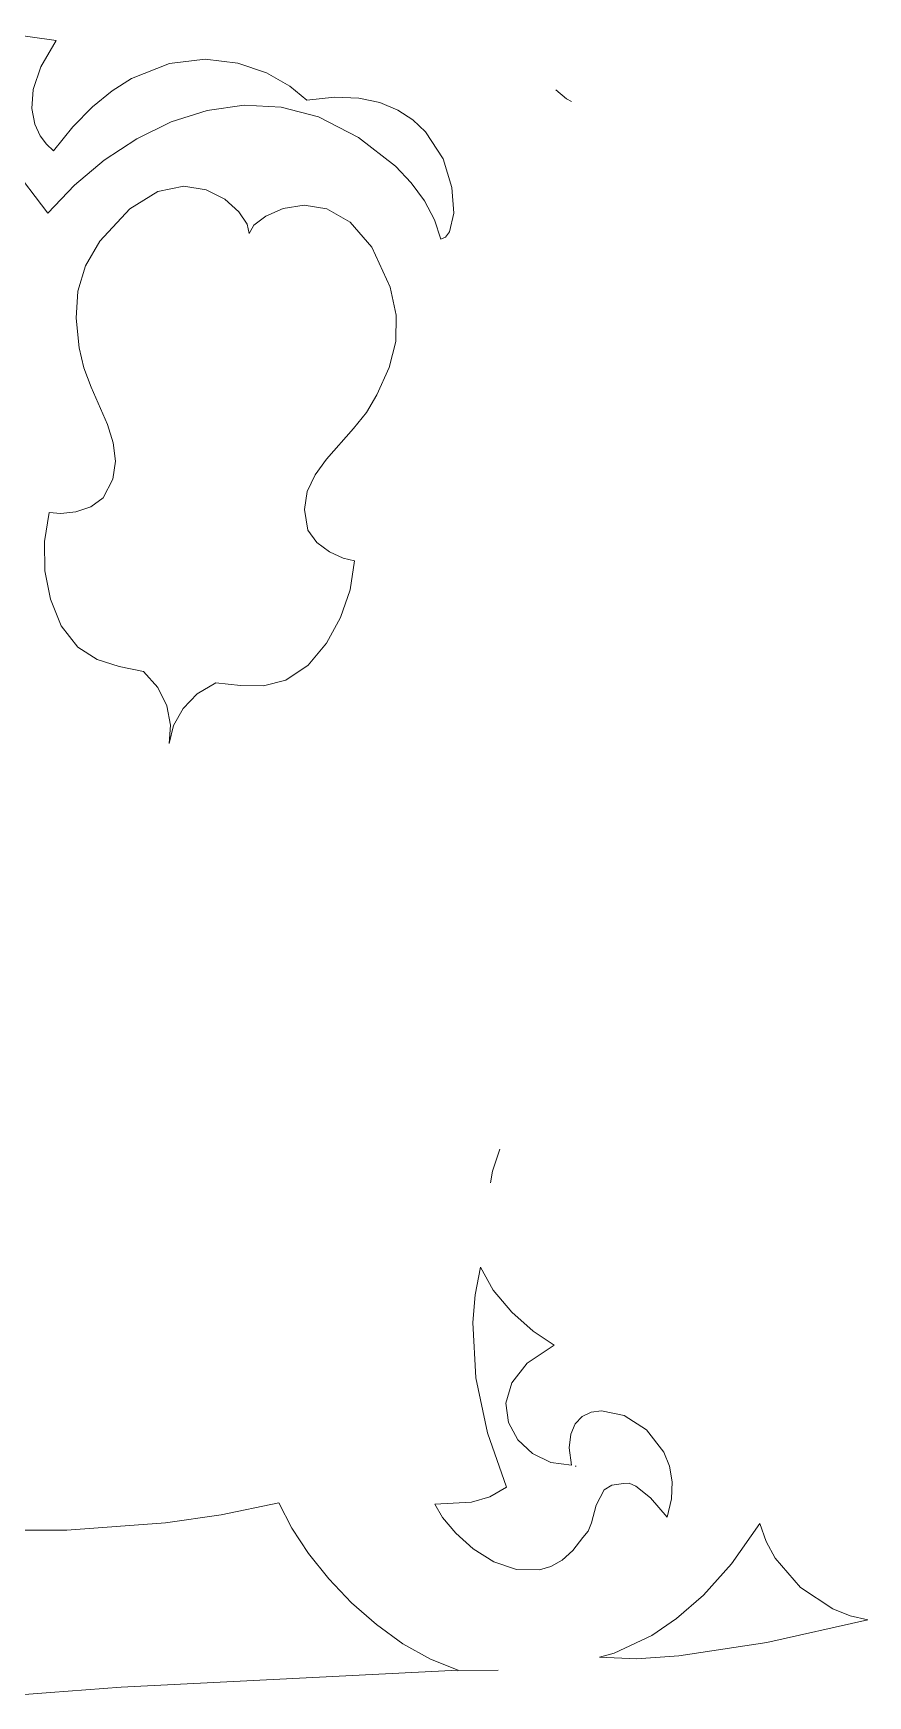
# Model space of a CAD drawing. Header units: millimetres. Extents: x -177 to 176, y -151 to 151.
# Drawn here: x -5.9 to 36.4, y 54.2 to 138.5 of the extents above; entities that cross this region are included whole.
import ezdxf

# ---------------------------------------------------------------- set-up
doc = ezdxf.new("R2010")
doc.units = ezdxf.units.MM
doc.header["$MEASUREMENT"] = 0
doc.layers.add('layer 1', color=7, linetype='Continuous')

msp = doc.modelspace()

# ---------------------------------------------------------------- linework, layer by layer
at = {"layer": 'layer 1', "color": 1, "lineweight": 9}
for points, knots in [([(-14.8802, 136.3875), (-14.8802, 136.3875), (-13.402, 136.2377), (-13.402, 136.2377), (-13.402, 136.2377), (-13.402, 136.2377), (-11.9818, 135.7801), (-11.9818, 135.7801), (-11.9818, 135.7801), (-11.9818, 135.7801), (-10.6283, 135.0658), (-10.6283, 135.0658), (-10.6283, 135.0658), (-10.6283, 135.0658), (-9.3511, 134.145), (-9.3511, 134.145), (-9.3511, 134.145), (-9.3511, 134.145), (-8.1587, 133.0684), (-8.1587, 133.0684), (-8.1587, 133.0684), (-8.1587, 133.0684), (-7.0605, 131.8865), (-7.0605, 131.8865), (-7.0605, 131.8865), (-7.0605, 131.8865), (-5.182, 129.4091), (-5.182, 129.4091), (-5.182, 129.4091), (-5.182, 129.4091), (-3.8346, 130.825), (-3.8346, 130.825), (-3.8346, 130.825), (-3.8346, 130.825), (-2.3251, 132.0972), (-2.3251, 132.0972), (-2.3251, 132.0972), (-2.3251, 132.0972), (-0.6824, 133.1828), (-0.6824, 133.1828), (-0.6824, 133.1828), (-0.6824, 133.1828), (1.0651, 134.0386), (1.0651, 134.0386), (1.0651, 134.0386), (1.0651, 134.0386), (2.8884, 134.6212), (2.8884, 134.6212), (2.8884, 134.6212), (2.8884, 134.6212), (4.7592, 134.8876), (4.7592, 134.8876), (4.7592, 134.8876), (4.7592, 134.8876), (6.6484, 134.7949), (6.6484, 134.7949), (6.6484, 134.7949), (6.6484, 134.7949), (8.5277, 134.2995), (8.5277, 134.2995), (8.5277, 134.2995), (8.5277, 134.2995), (10.5565, 133.252), (10.5565, 133.252), (10.5565, 133.252), (10.5565, 133.252), (12.4359, 131.7924), (12.4359, 131.7924), (12.4359, 131.7924), (12.4359, 131.7924), (13.2407, 130.9436), (13.2407, 130.9436), (13.2407, 130.9436), (13.2407, 130.9436), (13.9135, 130.0342), (13.9135, 130.0342), (13.9135, 130.0342), (13.9135, 130.0342), (14.4227, 129.0784), (14.4227, 129.0784), (14.4227, 129.0784), (14.4227, 129.0784), (14.7368, 128.0905), (14.7368, 128.0905), (14.7368, 128.0905), (14.7368, 128.0905), (14.9815, 128.1961), (14.9815, 128.1961), (14.9815, 128.1961), (14.9815, 128.1961), (15.1779, 128.4701), (15.1779, 128.4701), (15.1779, 128.4701), (15.1779, 128.4701), (15.3901, 129.4172), (15.3901, 129.4172), (15.3901, 129.4172), (15.3901, 129.4172), (15.3041, 130.7198), (15.3041, 130.7198), (15.3041, 130.7198), (15.3041, 130.7198), (14.8495, 132.1662), (14.8495, 132.1662), (14.8495, 132.1662), (14.8495, 132.1662), (13.957, 133.5442), (13.957, 133.5442), (13.957, 133.5442), (13.957, 133.5442), (13.3244, 134.1416), (13.3244, 134.1416), (13.3244, 134.1416), (13.3244, 134.1416), (12.556, 134.6425), (12.556, 134.6425), (12.556, 134.6425), (12.556, 134.6425), (11.6433, 135.0203), (11.6433, 135.0203), (11.6433, 135.0203), (11.6433, 135.0203), (10.5772, 135.2487), (10.5772, 135.2487), (10.5772, 135.2487), (10.5772, 135.2487), (9.3493, 135.3011), (9.3493, 135.3011), (9.3493, 135.3011), (9.3493, 135.3011), (7.9507, 135.1513), (7.9507, 135.1513), (7.9507, 135.1513), (7.9507, 135.1513), (7.0778, 135.8612), (7.0778, 135.8612), (7.0778, 135.8612), (7.0778, 135.8612), (5.8939, 136.5267), (5.8939, 136.5267), (5.8939, 136.5267), (5.8939, 136.5267), (4.4497, 137.0228), (4.4497, 137.0228), (4.4497, 137.0228), (4.4497, 137.0228), (2.7957, 137.2235), (2.7957, 137.2235), (2.7957, 137.2235), (2.7957, 137.2235), (0.9825, 137.0039), (0.9825, 137.0039), (0.9825, 137.0039), (0.9825, 137.0039), (-0.9396, 136.2384), (-0.9396, 136.2384), (-0.9396, 136.2384), (-0.9396, 136.2384), (-1.9255, 135.612), (-1.9255, 135.612), (-1.9255, 135.612), (-1.9255, 135.612), (-2.9195, 134.8019), (-2.9195, 134.8019), (-2.9195, 134.8019), (-2.9195, 134.8019), (-3.9156, 133.7927), (-3.9156, 133.7927), (-3.9156, 133.7927), (-3.9156, 133.7927), (-4.9069, 132.5689), (-4.9069, 132.5689), (-4.9069, 132.5689), (-4.9069, 132.5689), (-5.2656, 132.9053), (-5.2656, 132.9053), (-5.2656, 132.9053), (-5.2656, 132.9053), (-5.5761, 133.3312), (-5.5761, 133.3312), (-5.5761, 133.3312), (-5.5761, 133.3312), (-5.8518, 133.9334), (-5.8518, 133.9334), (-5.8518, 133.9334), (-5.8518, 133.9334), (-6.0008, 134.7154), (-6.0008, 134.7154), (-6.0008, 134.7154), (-6.0008, 134.7154), (-5.9314, 135.6804), (-5.9314, 135.6804), (-5.9314, 135.6804), (-5.9314, 135.6804), (-5.5515, 136.8319), (-5.5515, 136.8319), (-5.5515, 136.8319), (-5.5515, 136.8319), (-4.7698, 138.1734), (-4.7698, 138.1734), (-4.7698, 138.1734), (-4.7698, 138.1734), (-7.4, 138.5342), (-7.4, 138.5342), (-7.4, 138.5342), (-7.4, 138.5342), (-9.5759, 138.5372), (-9.5759, 138.5372), (-9.5759, 138.5372), (-9.5759, 138.5372), (-11.3296, 138.2781), (-11.3296, 138.2781), (-11.3296, 138.2781), (-11.3296, 138.2781), (-12.6928, 137.8519), (-12.6928, 137.8519), (-12.6928, 137.8519), (-12.6928, 137.8519), (-13.6979, 137.3545), (-13.6979, 137.3545), (-13.6979, 137.3545), (-13.6979, 137.3545), (-14.3759, 136.8811), (-14.3759, 136.8811), (-14.3759, 136.8811), (-14.3759, 136.8811), (-14.8802, 136.3875), (-14.8802, 136.3875), (-14.8802, 136.3875), (-14.8802, 136.3875), (-14.8802, 136.3875), (-14.8802, 136.3875)], [0, 0, 0, 0, 0.0169492, 0.0169492, 0.0169492, 0.0169492, 0.0338983, 0.0338983, 0.0338983, 0.0338983, 0.0508475, 0.0508475, 0.0508475, 0.0508475, 0.0677966, 0.0677966, 0.0677966, 0.0677966, 0.0847458, 0.0847458, 0.0847458, 0.0847458, 0.1016949, 0.1016949, 0.1016949, 0.1016949, 0.1186441, 0.1186441, 0.1186441, 0.1186441, 0.1355932, 0.1355932, 0.1355932, 0.1355932, 0.1525424, 0.1525424, 0.1525424, 0.1525424, 0.1694915, 0.1694915, 0.1694915, 0.1694915, 0.1864407, 0.1864407, 0.1864407, 0.1864407, 0.2033898, 0.2033898, 0.2033898, 0.2033898, 0.220339, 0.220339, 0.220339, 0.220339, 0.2372881, 0.2372881, 0.2372881, 0.2372881, 0.2542373, 0.2542373, 0.2542373, 0.2542373, 0.2711864, 0.2711864, 0.2711864, 0.2711864, 0.2881356, 0.2881356, 0.2881356, 0.2881356, 0.3050847, 0.3050847, 0.3050847, 0.3050847, 0.3220339, 0.3220339, 0.3220339, 0.3220339, 0.3389831, 0.3389831, 0.3389831, 0.3389831, 0.3559322, 0.3559322, 0.3559322, 0.3559322, 0.3728814, 0.3728814, 0.3728814, 0.3728814, 0.3898305, 0.3898305, 0.3898305, 0.3898305, 0.4067797, 0.4067797, 0.4067797, 0.4067797, 0.4237288, 0.4237288, 0.4237288, 0.4237288, 0.440678, 0.440678, 0.440678, 0.440678, 0.4576271, 0.4576271, 0.4576271, 0.4576271, 0.4745763, 0.4745763, 0.4745763, 0.4745763, 0.4915254, 0.4915254, 0.4915254, 0.4915254, 0.5084746, 0.5084746, 0.5084746, 0.5084746, 0.5254237, 0.5254237, 0.5254237, 0.5254237, 0.5423729, 0.5423729, 0.5423729, 0.5423729, 0.559322, 0.559322, 0.559322, 0.559322, 0.5762712, 0.5762712, 0.5762712, 0.5762712, 0.5932203, 0.5932203, 0.5932203, 0.5932203, 0.6101695, 0.6101695, 0.6101695, 0.6101695, 0.6271186, 0.6271186, 0.6271186, 0.6271186, 0.6440678, 0.6440678, 0.6440678, 0.6440678, 0.6610169, 0.6610169, 0.6610169, 0.6610169, 0.6779661, 0.6779661, 0.6779661, 0.6779661, 0.6949153, 0.6949153, 0.6949153, 0.6949153, 0.7118644, 0.7118644, 0.7118644, 0.7118644, 0.7288136, 0.7288136, 0.7288136, 0.7288136, 0.7457627, 0.7457627, 0.7457627, 0.7457627, 0.7627119, 0.7627119, 0.7627119, 0.7627119, 0.779661, 0.779661, 0.779661, 0.779661, 0.7966102, 0.7966102, 0.7966102, 0.7966102, 0.8135593, 0.8135593, 0.8135593, 0.8135593, 0.8305085, 0.8305085, 0.8305085, 0.8305085, 0.8474576, 0.8474576, 0.8474576, 0.8474576, 0.8644068, 0.8644068, 0.8644068, 0.8644068, 0.8813559, 0.8813559, 0.8813559, 0.8813559, 0.8983051, 0.8983051, 0.8983051, 0.8983051, 0.9152542, 0.9152542, 0.9152542, 0.9152542, 0.9322034, 0.9322034, 0.9322034, 0.9322034, 0.9491525, 0.9491525, 0.9491525, 0.9491525, 0.9661017, 0.9661017, 0.9661017, 0.9661017, 1, 1, 1, 1]), ([(21.358, 135.0689), (21.358, 135.0689), (21.1039, 135.2165), (21.1039, 135.2165), (21.1039, 135.2165), (21.1039, 135.2165), (20.5615, 135.6734), (20.5615, 135.6734)], [0, 0, 0, 0, 0.3333333, 0.3333333, 0.3333333, 0.3333333, 1, 1, 1, 1]), ([(5.0117, 128.374), (5.0117, 128.374), (4.9103, 128.8524), (4.9103, 128.8524), (4.9103, 128.8524), (4.9103, 128.8524), (4.4886, 129.4838), (4.4886, 129.4838), (4.4886, 129.4838), (4.4886, 129.4838), (3.7863, 130.117), (3.7863, 130.117), (3.7863, 130.117), (3.7863, 130.117), (2.8429, 130.5996), (2.8429, 130.5996), (2.8429, 130.5996), (2.8429, 130.5996), (1.6981, 130.7796), (1.6981, 130.7796), (1.6981, 130.7796), (1.6981, 130.7796), (0.3916, 130.5051), (0.3916, 130.5051), (0.3916, 130.5051), (0.3916, 130.5051), (-1.0373, 129.6243), (-1.0373, 129.6243), (-1.0373, 129.6243), (-1.0373, 129.6243), (-2.5484, 127.9847), (-2.5484, 127.9847), (-2.5484, 127.9847), (-2.5484, 127.9847), (-3.2808, 126.7425), (-3.2808, 126.7425), (-3.2808, 126.7425), (-3.2808, 126.7425), (-3.6667, 125.4616), (-3.6667, 125.4616), (-3.6667, 125.4616), (-3.6667, 125.4616), (-3.7552, 124.0932), (-3.7552, 124.0932), (-3.7552, 124.0932), (-3.7552, 124.0932), (-3.5951, 122.5879), (-3.5951, 122.5879), (-3.5951, 122.5879), (-3.5951, 122.5879), (-3.3635, 121.5731), (-3.3635, 121.5731), (-3.3635, 121.5731), (-3.3635, 121.5731), (-2.9952, 120.5904), (-2.9952, 120.5904), (-2.9952, 120.5904), (-2.9952, 120.5904), (-2.1681, 118.6932), (-2.1681, 118.6932), (-2.1681, 118.6932), (-2.1681, 118.6932), (-1.8687, 117.7648), (-1.8687, 117.7648), (-1.8687, 117.7648), (-1.8687, 117.7648), (-1.7526, 116.8411), (-1.7526, 116.8411), (-1.7526, 116.8411), (-1.7526, 116.8411), (-1.8989, 115.9147), (-1.8989, 115.9147), (-1.8989, 115.9147), (-1.8989, 115.9147), (-2.3878, 114.9788), (-2.3878, 114.9788), (-2.3878, 114.9788), (-2.3878, 114.9788), (-3.0059, 114.525), (-3.0059, 114.525), (-3.0059, 114.525), (-3.0059, 114.525), (-3.7691, 114.2663), (-3.7691, 114.2663), (-3.7691, 114.2663), (-3.7691, 114.2663), (-4.5236, 114.1774), (-4.5236, 114.1774), (-4.5236, 114.1774), (-4.5236, 114.1774), (-5.1155, 114.2327), (-5.1155, 114.2327), (-5.1155, 114.2327), (-5.1155, 114.2327), (-5.3576, 112.7651), (-5.3576, 112.7651), (-5.3576, 112.7651), (-5.3576, 112.7651), (-5.3368, 111.2766), (-5.3368, 111.2766), (-5.3368, 111.2766), (-5.3368, 111.2766), (-5.0564, 109.827), (-5.0564, 109.827), (-5.0564, 109.827), (-5.0564, 109.827), (-4.5193, 108.4768), (-4.5193, 108.4768), (-4.5193, 108.4768), (-4.5193, 108.4768), (-3.6765, 107.403), (-3.6765, 107.403), (-3.6765, 107.403), (-3.6765, 107.403), (-2.6941, 106.7767), (-2.6941, 106.7767), (-2.6941, 106.7767), (-2.6941, 106.7767), (-1.58, 106.4228), (-1.58, 106.4228), (-1.58, 106.4228), (-1.58, 106.4228), (-0.3419, 106.1655), (-0.3419, 106.1655), (-0.3419, 106.1655), (-0.3419, 106.1655), (0.3901, 105.3536), (0.3901, 105.3536), (0.3901, 105.3536), (0.3901, 105.3536), (0.8406, 104.4183), (0.8406, 104.4183), (0.8406, 104.4183), (0.8406, 104.4183), (1.0262, 103.4451), (1.0262, 103.4451), (1.0262, 103.4451), (1.0262, 103.4451), (0.9644, 102.5208), (0.9644, 102.5208), (0.9644, 102.5208), (0.9644, 102.5208), (1.1899, 103.4193), (1.1899, 103.4193), (1.1899, 103.4193), (1.1899, 103.4193), (1.6649, 104.2878), (1.6649, 104.2878), (1.6649, 104.2878), (1.6649, 104.2878), (2.3799, 105.0386), (2.3799, 105.0386), (2.3799, 105.0386), (2.3799, 105.0386), (3.326, 105.5845), (3.326, 105.5845), (3.326, 105.5845), (3.326, 105.5845), (4.5829, 105.4466), (4.5829, 105.4466), (4.5829, 105.4466), (4.5829, 105.4466), (5.7518, 105.4391), (5.7518, 105.4391), (5.7518, 105.4391), (5.7518, 105.4391), (6.8795, 105.7311), (6.8795, 105.7311), (6.8795, 105.7311), (6.8795, 105.7311), (8.0129, 106.492), (8.0129, 106.492), (8.0129, 106.492), (8.0129, 106.492), (8.9412, 107.6102), (8.9412, 107.6102), (8.9412, 107.6102), (8.9412, 107.6102), (9.6558, 108.9021), (9.6558, 108.9021), (9.6558, 108.9021), (9.6558, 108.9021), (10.1355, 110.3113), (10.1355, 110.3113), (10.1355, 110.3113), (10.1355, 110.3113), (10.3587, 111.7818), (10.3587, 111.7818), (10.3587, 111.7818), (10.3587, 111.7818), (9.7789, 111.9122), (9.7789, 111.9122), (9.7789, 111.9122), (9.7789, 111.9122), (9.0886, 112.2299), (9.0886, 112.2299), (9.0886, 112.2299), (9.0886, 112.2299), (8.4428, 112.7118), (8.4428, 112.7118), (8.4428, 112.7118), (8.4428, 112.7118), (7.9953, 113.3344), (7.9953, 113.3344), (7.9953, 113.3344), (7.9953, 113.3344), (7.8192, 114.3755), (7.8192, 114.3755), (7.8192, 114.3755), (7.8192, 114.3755), (7.9664, 115.3015), (7.9664, 115.3015), (7.9664, 115.3015), (7.9664, 115.3015), (8.3626, 116.1443), (8.3626, 116.1443), (8.3626, 116.1443), (8.3626, 116.1443), (8.9339, 116.9348), (8.9339, 116.9348), (8.9339, 116.9348), (8.9339, 116.9348), (10.3069, 118.4836), (10.3069, 118.4836), (10.3069, 118.4836), (10.3069, 118.4836), (10.9609, 119.3044), (10.9609, 119.3044), (10.9609, 119.3044), (10.9609, 119.3044), (11.4948, 120.1978), (11.4948, 120.1978), (11.4948, 120.1978), (11.4948, 120.1978), (12.1121, 121.5802), (12.1121, 121.5802), (12.1121, 121.5802), (12.1121, 121.5802), (12.4508, 122.9089), (12.4508, 122.9089), (12.4508, 122.9089), (12.4508, 122.9089), (12.4796, 124.2462), (12.4796, 124.2462), (12.4796, 124.2462), (12.4796, 124.2462), (12.167, 125.6542), (12.167, 125.6542), (12.167, 125.6542), (12.167, 125.6542), (11.2326, 127.6809), (11.2326, 127.6809), (11.2326, 127.6809), (11.2326, 127.6809), (10.1364, 128.9617), (10.1364, 128.9617), (10.1364, 128.9617), (10.1364, 128.9617), (8.9649, 129.6287), (8.9649, 129.6287), (8.9649, 129.6287), (8.9649, 129.6287), (7.8048, 129.8137), (7.8048, 129.8137), (7.8048, 129.8137), (7.8048, 129.8137), (6.7428, 129.6487), (6.7428, 129.6487), (6.7428, 129.6487), (6.7428, 129.6487), (5.8654, 129.2659), (5.8654, 129.2659), (5.8654, 129.2659), (5.8654, 129.2659), (5.2596, 128.797), (5.2596, 128.797), (5.2596, 128.797), (5.2596, 128.797), (5.0117, 128.374), (5.0117, 128.374), (5.0117, 128.374), (5.0117, 128.374), (5.0117, 128.374), (5.0117, 128.374)], [0, 0, 0, 0, 0.0138889, 0.0138889, 0.0138889, 0.0138889, 0.0277778, 0.0277778, 0.0277778, 0.0277778, 0.0416667, 0.0416667, 0.0416667, 0.0416667, 0.0555556, 0.0555556, 0.0555556, 0.0555556, 0.0694444, 0.0694444, 0.0694444, 0.0694444, 0.0833333, 0.0833333, 0.0833333, 0.0833333, 0.0972222, 0.0972222, 0.0972222, 0.0972222, 0.1111111, 0.1111111, 0.1111111, 0.1111111, 0.125, 0.125, 0.125, 0.125, 0.1388889, 0.1388889, 0.1388889, 0.1388889, 0.1527778, 0.1527778, 0.1527778, 0.1527778, 0.1666667, 0.1666667, 0.1666667, 0.1666667, 0.1805556, 0.1805556, 0.1805556, 0.1805556, 0.1944444, 0.1944444, 0.1944444, 0.1944444, 0.2083333, 0.2083333, 0.2083333, 0.2083333, 0.2222222, 0.2222222, 0.2222222, 0.2222222, 0.2361111, 0.2361111, 0.2361111, 0.2361111, 0.25, 0.25, 0.25, 0.25, 0.2638889, 0.2638889, 0.2638889, 0.2638889, 0.2777778, 0.2777778, 0.2777778, 0.2777778, 0.2916667, 0.2916667, 0.2916667, 0.2916667, 0.3055556, 0.3055556, 0.3055556, 0.3055556, 0.3194444, 0.3194444, 0.3194444, 0.3194444, 0.3333333, 0.3333333, 0.3333333, 0.3333333, 0.3472222, 0.3472222, 0.3472222, 0.3472222, 0.3611111, 0.3611111, 0.3611111, 0.3611111, 0.375, 0.375, 0.375, 0.375, 0.3888889, 0.3888889, 0.3888889, 0.3888889, 0.4027778, 0.4027778, 0.4027778, 0.4027778, 0.4166667, 0.4166667, 0.4166667, 0.4166667, 0.4305556, 0.4305556, 0.4305556, 0.4305556, 0.4444444, 0.4444444, 0.4444444, 0.4444444, 0.4583333, 0.4583333, 0.4583333, 0.4583333, 0.4722222, 0.4722222, 0.4722222, 0.4722222, 0.4861111, 0.4861111, 0.4861111, 0.4861111, 0.5, 0.5, 0.5, 0.5, 0.5138889, 0.5138889, 0.5138889, 0.5138889, 0.5277778, 0.5277778, 0.5277778, 0.5277778, 0.5416667, 0.5416667, 0.5416667, 0.5416667, 0.5555556, 0.5555556, 0.5555556, 0.5555556, 0.5694444, 0.5694444, 0.5694444, 0.5694444, 0.5833333, 0.5833333, 0.5833333, 0.5833333, 0.5972222, 0.5972222, 0.5972222, 0.5972222, 0.6111111, 0.6111111, 0.6111111, 0.6111111, 0.625, 0.625, 0.625, 0.625, 0.6388889, 0.6388889, 0.6388889, 0.6388889, 0.6527778, 0.6527778, 0.6527778, 0.6527778, 0.6666667, 0.6666667, 0.6666667, 0.6666667, 0.6805556, 0.6805556, 0.6805556, 0.6805556, 0.6944444, 0.6944444, 0.6944444, 0.6944444, 0.7083333, 0.7083333, 0.7083333, 0.7083333, 0.7222222, 0.7222222, 0.7222222, 0.7222222, 0.7361111, 0.7361111, 0.7361111, 0.7361111, 0.75, 0.75, 0.75, 0.75, 0.7638889, 0.7638889, 0.7638889, 0.7638889, 0.7777778, 0.7777778, 0.7777778, 0.7777778, 0.7916667, 0.7916667, 0.7916667, 0.7916667, 0.8055556, 0.8055556, 0.8055556, 0.8055556, 0.8194444, 0.8194444, 0.8194444, 0.8194444, 0.8333333, 0.8333333, 0.8333333, 0.8333333, 0.8472222, 0.8472222, 0.8472222, 0.8472222, 0.8611111, 0.8611111, 0.8611111, 0.8611111, 0.875, 0.875, 0.875, 0.875, 0.8888889, 0.8888889, 0.8888889, 0.8888889, 0.9027778, 0.9027778, 0.9027778, 0.9027778, 0.9166667, 0.9166667, 0.9166667, 0.9166667, 0.9305556, 0.9305556, 0.9305556, 0.9305556, 0.9444444, 0.9444444, 0.9444444, 0.9444444, 0.9583333, 0.9583333, 0.9583333, 0.9583333, 0.9722222, 0.9722222, 0.9722222, 0.9722222, 1, 1, 1, 1]), ([(17.2644, 80.2306), (17.2644, 80.2306), (17.3536, 80.8145), (17.3536, 80.8145), (17.3536, 80.8145), (17.3536, 80.8145), (17.7314, 81.9342), (17.7314, 81.9342)], [0, 0, 0, 0, 0.3333333, 0.3333333, 0.3333333, 0.3333333, 1, 1, 1, 1]), ([(20.479, 71.9885), (20.479, 71.9885), (19.4237, 72.7033), (19.4237, 72.7033), (19.4237, 72.7033), (19.4237, 72.7033), (18.3428, 73.6679), (18.3428, 73.6679), (18.3428, 73.6679), (18.3428, 73.6679), (17.3959, 74.7819), (17.3959, 74.7819), (17.3959, 74.7819), (17.3959, 74.7819), (16.7424, 75.9448), (16.7424, 75.9448), (16.7424, 75.9448), (16.7424, 75.9448), (16.4859, 74.5503), (16.4859, 74.5503), (16.4859, 74.5503), (16.4859, 74.5503), (16.3691, 73.1511), (16.3691, 73.1511), (16.3691, 73.1511), (16.3691, 73.1511), (16.5159, 70.3469), (16.5159, 70.3469), (16.5159, 70.3469), (16.5159, 70.3469), (17.1058, 67.5531), (17.1058, 67.5531), (17.1058, 67.5531), (17.1058, 67.5531), (18.0612, 64.7904), (18.0612, 64.7904), (18.0612, 64.7904), (18.0612, 64.7904), (17.224, 64.2981), (17.224, 64.2981), (17.224, 64.2981), (17.224, 64.2981), (16.289, 64.0245), (16.289, 64.0245), (16.289, 64.0245), (16.289, 64.0245), (14.4345, 63.9384), (14.4345, 63.9384), (14.4345, 63.9384), (14.4345, 63.9384), (14.8229, 63.2596), (14.8229, 63.2596), (14.8229, 63.2596), (14.8229, 63.2596), (15.4933, 62.4611), (15.4933, 62.4611), (15.4933, 62.4611), (15.4933, 62.4611), (16.3825, 61.6692), (16.3825, 61.6692), (16.3825, 61.6692), (16.3825, 61.6692), (17.4289, 61.0105), (17.4289, 61.0105), (17.4289, 61.0105), (17.4289, 61.0105), (18.57, 60.6115), (18.57, 60.6115), (18.57, 60.6115), (18.57, 60.6115), (19.7428, 60.5981), (19.7428, 60.5981), (19.7428, 60.5981), (19.7428, 60.5981), (20.3218, 60.7758), (20.3218, 60.7758), (20.3218, 60.7758), (20.3218, 60.7758), (20.8853, 61.0975), (20.8853, 61.0975), (20.8853, 61.0975), (20.8853, 61.0975), (21.4258, 61.5788), (21.4258, 61.5788), (21.4258, 61.5788), (21.4258, 61.5788), (21.935, 62.2354), (21.935, 62.2354), (21.935, 62.2354), (21.935, 62.2354), (22.2084, 62.5663), (22.2084, 62.5663), (22.2084, 62.5663), (22.2084, 62.5663), (22.3807, 62.9777), (22.3807, 62.9777), (22.3807, 62.9777), (22.3807, 62.9777), (22.615, 63.8871), (22.615, 63.8871), (22.615, 63.8871), (22.615, 63.8871), (23.0245, 64.6577), (23.0245, 64.6577), (23.0245, 64.6577), (23.0245, 64.6577), (23.4158, 64.895), (23.4158, 64.895), (23.4158, 64.895), (23.4158, 64.895), (23.9955, 64.9826), (23.9955, 64.9826), (23.9955, 64.9826), (23.9955, 64.9826), (24.2884, 64.9963), (24.2884, 64.9963), (24.2884, 64.9963), (24.2884, 64.9963), (24.633, 64.844), (24.633, 64.844), (24.633, 64.844), (24.633, 64.844), (25.3659, 64.2443), (25.3659, 64.2443), (25.3659, 64.2443), (25.3659, 64.2443), (26.221, 63.2793), (26.221, 63.2793), (26.221, 63.2793), (26.221, 63.2793), (26.4424, 64.2091), (26.4424, 64.2091), (26.4424, 64.2091), (26.4424, 64.2091), (26.4696, 65.0725), (26.4696, 65.0725), (26.4696, 65.0725), (26.4696, 65.0725), (26.3287, 65.8618), (26.3287, 65.8618), (26.3287, 65.8618), (26.3287, 65.8618), (26.0466, 66.569), (26.0466, 66.569), (26.0466, 66.569), (26.0466, 66.569), (25.1655, 67.7085), (25.1655, 67.7085), (25.1655, 67.7085), (25.1655, 67.7085), (24.0397, 68.43), (24.0397, 68.43), (24.0397, 68.43), (24.0397, 68.43), (22.8826, 68.6722), (22.8826, 68.6722), (22.8826, 68.6722), (22.8826, 68.6722), (22.3589, 68.5946), (22.3589, 68.5946), (22.3589, 68.5946), (22.3589, 68.5946), (21.9075, 68.3747), (21.9075, 68.3747), (21.9075, 68.3747), (21.9075, 68.3747), (21.5552, 68.0044), (21.5552, 68.0044), (21.5552, 68.0044), (21.5552, 68.0044), (21.3282, 67.4765), (21.3282, 67.4765), (21.3282, 67.4765), (21.3282, 67.4765), (21.2536, 66.7831), (21.2536, 66.7831), (21.2536, 66.7831), (21.2536, 66.7831), (21.358, 65.9167), (21.358, 65.9167), (21.358, 65.9167), (21.358, 65.9167), (20.314, 66.0511), (20.314, 66.0511), (20.314, 66.0511), (20.314, 66.0511), (19.3837, 66.5017), (19.3837, 66.5017), (19.3837, 66.5017), (19.3837, 66.5017), (18.6437, 67.1997), (18.6437, 67.1997), (18.6437, 67.1997), (18.6437, 67.1997), (18.1705, 68.0761), (18.1705, 68.0761), (18.1705, 68.0761), (18.1705, 68.0761), (18.0408, 69.0623), (18.0408, 69.0623), (18.0408, 69.0623), (18.0408, 69.0623), (18.3312, 70.089), (18.3312, 70.089), (18.3312, 70.089), (18.3312, 70.089), (19.1183, 71.0874), (19.1183, 71.0874), (19.1183, 71.0874), (19.1183, 71.0874), (20.479, 71.9885), (20.479, 71.9885), (20.479, 71.9885), (20.479, 71.9885), (20.479, 71.9885), (20.479, 71.9885)], [0, 0, 0, 0, 0.0181818, 0.0181818, 0.0181818, 0.0181818, 0.0363636, 0.0363636, 0.0363636, 0.0363636, 0.0545455, 0.0545455, 0.0545455, 0.0545455, 0.0727273, 0.0727273, 0.0727273, 0.0727273, 0.0909091, 0.0909091, 0.0909091, 0.0909091, 0.1090909, 0.1090909, 0.1090909, 0.1090909, 0.1272727, 0.1272727, 0.1272727, 0.1272727, 0.1454545, 0.1454545, 0.1454545, 0.1454545, 0.1636364, 0.1636364, 0.1636364, 0.1636364, 0.1818182, 0.1818182, 0.1818182, 0.1818182, 0.2, 0.2, 0.2, 0.2, 0.2181818, 0.2181818, 0.2181818, 0.2181818, 0.2363636, 0.2363636, 0.2363636, 0.2363636, 0.2545455, 0.2545455, 0.2545455, 0.2545455, 0.2727273, 0.2727273, 0.2727273, 0.2727273, 0.2909091, 0.2909091, 0.2909091, 0.2909091, 0.3090909, 0.3090909, 0.3090909, 0.3090909, 0.3272727, 0.3272727, 0.3272727, 0.3272727, 0.3454545, 0.3454545, 0.3454545, 0.3454545, 0.3636364, 0.3636364, 0.3636364, 0.3636364, 0.3818182, 0.3818182, 0.3818182, 0.3818182, 0.4, 0.4, 0.4, 0.4, 0.4181818, 0.4181818, 0.4181818, 0.4181818, 0.4363636, 0.4363636, 0.4363636, 0.4363636, 0.4545455, 0.4545455, 0.4545455, 0.4545455, 0.4727273, 0.4727273, 0.4727273, 0.4727273, 0.4909091, 0.4909091, 0.4909091, 0.4909091, 0.5090909, 0.5090909, 0.5090909, 0.5090909, 0.5272727, 0.5272727, 0.5272727, 0.5272727, 0.5454545, 0.5454545, 0.5454545, 0.5454545, 0.5636364, 0.5636364, 0.5636364, 0.5636364, 0.5818182, 0.5818182, 0.5818182, 0.5818182, 0.6, 0.6, 0.6, 0.6, 0.6181818, 0.6181818, 0.6181818, 0.6181818, 0.6363636, 0.6363636, 0.6363636, 0.6363636, 0.6545455, 0.6545455, 0.6545455, 0.6545455, 0.6727273, 0.6727273, 0.6727273, 0.6727273, 0.6909091, 0.6909091, 0.6909091, 0.6909091, 0.7090909, 0.7090909, 0.7090909, 0.7090909, 0.7272727, 0.7272727, 0.7272727, 0.7272727, 0.7454545, 0.7454545, 0.7454545, 0.7454545, 0.7636364, 0.7636364, 0.7636364, 0.7636364, 0.7818182, 0.7818182, 0.7818182, 0.7818182, 0.8, 0.8, 0.8, 0.8, 0.8181818, 0.8181818, 0.8181818, 0.8181818, 0.8363636, 0.8363636, 0.8363636, 0.8363636, 0.8545455, 0.8545455, 0.8545455, 0.8545455, 0.8727273, 0.8727273, 0.8727273, 0.8727273, 0.8909091, 0.8909091, 0.8909091, 0.8909091, 0.9090909, 0.9090909, 0.9090909, 0.9090909, 0.9272727, 0.9272727, 0.9272727, 0.9272727, 0.9454545, 0.9454545, 0.9454545, 0.9454545, 0.9636364, 0.9636364, 0.9636364, 0.9636364, 1, 1, 1, 1]), ([(15.6117, 55.5042), (15.6117, 55.5042), (14.2079, 56.0639), (14.2079, 56.0639), (14.2079, 56.0639), (14.2079, 56.0639), (12.8198, 56.85), (12.8198, 56.85), (12.8198, 56.85), (12.8198, 56.85), (11.4777, 57.8208), (11.4777, 57.8208), (11.4777, 57.8208), (11.4777, 57.8208), (10.2117, 58.9348), (10.2117, 58.9348), (10.2117, 58.9348), (10.2117, 58.9348), (9.0527, 60.1508), (9.0527, 60.1508), (9.0527, 60.1508), (9.0527, 60.1508), (8.0312, 61.4268), (8.0312, 61.4268), (8.0312, 61.4268), (8.0312, 61.4268), (7.1774, 62.7216), (7.1774, 62.7216), (7.1774, 62.7216), (7.1774, 62.7216), (6.5221, 63.9936), (6.5221, 63.9936), (6.5221, 63.9936), (6.5221, 63.9936), (3.6072, 63.3885), (3.6072, 63.3885), (3.6072, 63.3885), (3.6072, 63.3885), (0.7836, 62.9817), (0.7836, 62.9817), (0.7836, 62.9817), (0.7836, 62.9817), (-4.2241, 62.6179), (-4.2241, 62.6179), (-4.2241, 62.6179), (-4.2241, 62.6179), (-7.7667, 62.6123), (-7.7667, 62.6123), (-7.7667, 62.6123), (-7.7667, 62.6123), (-9.1106, 62.6749), (-9.1106, 62.6749), (-9.1106, 62.6749), (-9.1106, 62.6749), (-7.5769, 61.144), (-7.5769, 61.144), (-7.5769, 61.144), (-7.5769, 61.144), (-6.7882, 59.7878), (-6.7882, 59.7878), (-6.7882, 59.7878), (-6.7882, 59.7878), (-6.6019, 58.6223), (-6.6019, 58.6223), (-6.6019, 58.6223), (-6.6019, 58.6223), (-6.8755, 57.6635), (-6.8755, 57.6635), (-6.8755, 57.6635), (-6.8755, 57.6635), (-7.4662, 56.9276), (-7.4662, 56.9276), (-7.4662, 56.9276), (-7.4662, 56.9276), (-8.2316, 56.4309), (-8.2316, 56.4309), (-8.2316, 56.4309), (-8.2316, 56.4309), (-9.0285, 56.1889), (-9.0285, 56.1889), (-9.0285, 56.1889), (-9.0285, 56.1889), (-9.715, 56.2183), (-9.715, 56.2183), (-9.715, 56.2183), (-9.715, 56.2183), (-9.6585, 57.7335), (-9.6585, 57.7335), (-9.6585, 57.7335), (-9.6585, 57.7335), (-10.0475, 58.7437), (-10.0475, 58.7437), (-10.0475, 58.7437), (-10.0475, 58.7437), (-10.7427, 59.3087), (-10.7427, 59.3087), (-10.7427, 59.3087), (-10.7427, 59.3087), (-11.6038, 59.488), (-11.6038, 59.488), (-11.6038, 59.488), (-11.6038, 59.488), (-12.4917, 59.3413), (-12.4917, 59.3413), (-12.4917, 59.3413), (-12.4917, 59.3413), (-13.2668, 58.9272), (-13.2668, 58.9272), (-13.2668, 58.9272), (-13.2668, 58.9272), (-13.7888, 58.3062), (-13.7888, 58.3062), (-13.7888, 58.3062), (-13.7888, 58.3062), (-13.9187, 57.5372), (-13.9187, 57.5372), (-13.9187, 57.5372), (-13.9187, 57.5372), (-13.7124, 56.691), (-13.7124, 56.691), (-13.7124, 56.691), (-13.7124, 56.691), (-13.3573, 55.9939), (-13.3573, 55.9939), (-13.3573, 55.9939), (-13.3573, 55.9939), (-12.8695, 55.4322), (-12.8695, 55.4322), (-12.8695, 55.4322), (-12.8695, 55.4322), (-12.2642, 54.9939), (-12.2642, 54.9939), (-12.2642, 54.9939), (-12.2642, 54.9939), (-10.7628, 54.4351), (-10.7628, 54.4351), (-10.7628, 54.4351), (-10.7628, 54.4351), (-8.9771, 54.2141), (-8.9771, 54.2141), (-8.9771, 54.2141), (-8.9771, 54.2141), (-7.0312, 54.2284), (-7.0312, 54.2284), (-7.0312, 54.2284), (-7.0312, 54.2284), (-5.0494, 54.3746), (-5.0494, 54.3746), (-5.0494, 54.3746), (-5.0494, 54.3746), (-1.473, 54.6524), (-1.473, 54.6524), (-1.473, 54.6524), (-1.473, 54.6524), (15.6117, 55.5042), (15.6117, 55.5042), (15.6117, 55.5042), (15.6117, 55.5042), (15.6117, 55.5042), (15.6117, 55.5042)], [0, 0, 0, 0, 0.0243902, 0.0243902, 0.0243902, 0.0243902, 0.0487805, 0.0487805, 0.0487805, 0.0487805, 0.0731707, 0.0731707, 0.0731707, 0.0731707, 0.097561, 0.097561, 0.097561, 0.097561, 0.1219512, 0.1219512, 0.1219512, 0.1219512, 0.1463415, 0.1463415, 0.1463415, 0.1463415, 0.1707317, 0.1707317, 0.1707317, 0.1707317, 0.195122, 0.195122, 0.195122, 0.195122, 0.2195122, 0.2195122, 0.2195122, 0.2195122, 0.2439024, 0.2439024, 0.2439024, 0.2439024, 0.2682927, 0.2682927, 0.2682927, 0.2682927, 0.2926829, 0.2926829, 0.2926829, 0.2926829, 0.3170732, 0.3170732, 0.3170732, 0.3170732, 0.3414634, 0.3414634, 0.3414634, 0.3414634, 0.3658537, 0.3658537, 0.3658537, 0.3658537, 0.3902439, 0.3902439, 0.3902439, 0.3902439, 0.4146341, 0.4146341, 0.4146341, 0.4146341, 0.4390244, 0.4390244, 0.4390244, 0.4390244, 0.4634146, 0.4634146, 0.4634146, 0.4634146, 0.4878049, 0.4878049, 0.4878049, 0.4878049, 0.5121951, 0.5121951, 0.5121951, 0.5121951, 0.5365854, 0.5365854, 0.5365854, 0.5365854, 0.5609756, 0.5609756, 0.5609756, 0.5609756, 0.5853659, 0.5853659, 0.5853659, 0.5853659, 0.6097561, 0.6097561, 0.6097561, 0.6097561, 0.6341463, 0.6341463, 0.6341463, 0.6341463, 0.6585366, 0.6585366, 0.6585366, 0.6585366, 0.6829268, 0.6829268, 0.6829268, 0.6829268, 0.7073171, 0.7073171, 0.7073171, 0.7073171, 0.7317073, 0.7317073, 0.7317073, 0.7317073, 0.7560976, 0.7560976, 0.7560976, 0.7560976, 0.7804878, 0.7804878, 0.7804878, 0.7804878, 0.804878, 0.804878, 0.804878, 0.804878, 0.8292683, 0.8292683, 0.8292683, 0.8292683, 0.8536585, 0.8536585, 0.8536585, 0.8536585, 0.8780488, 0.8780488, 0.8780488, 0.8780488, 0.902439, 0.902439, 0.902439, 0.902439, 0.9268293, 0.9268293, 0.9268293, 0.9268293, 0.9512195, 0.9512195, 0.9512195, 0.9512195, 1, 1, 1, 1]), ([(36.3862, 58.0592), (36.3862, 58.0592), (35.4901, 58.2703), (35.4901, 58.2703), (35.4901, 58.2703), (35.4901, 58.2703), (34.6086, 58.6262), (34.6086, 58.6262), (34.6086, 58.6262), (34.6086, 58.6262), (32.983, 59.7109), (32.983, 59.7109), (32.983, 59.7109), (32.983, 59.7109), (31.6921, 61.1926), (31.6921, 61.1926), (31.6921, 61.1926), (31.6921, 61.1926), (31.2295, 62.0441), (31.2295, 62.0441), (31.2295, 62.0441), (31.2295, 62.0441), (30.9189, 62.9496), (30.9189, 62.9496), (30.9189, 62.9496), (30.9189, 62.9496), (29.486, 60.9106), (29.486, 60.9106), (29.486, 60.9106), (29.486, 60.9106), (28.0561, 59.3215), (28.0561, 59.3215), (28.0561, 59.3215), (28.0561, 59.3215), (26.6873, 58.1275), (26.6873, 58.1275), (26.6873, 58.1275), (26.6873, 58.1275), (25.4377, 57.274), (25.4377, 57.274), (25.4377, 57.274), (25.4377, 57.274), (23.5266, 56.3679), (23.5266, 56.3679), (23.5266, 56.3679), (23.5266, 56.3679), (22.7866, 56.1635), (22.7866, 56.1635), (22.7866, 56.1635), (22.7866, 56.1635), (24.6619, 56.0908), (24.6619, 56.0908), (24.6619, 56.0908), (24.6619, 56.0908), (26.8083, 56.2334), (26.8083, 56.2334), (26.8083, 56.2334), (26.8083, 56.2334), (31.2725, 56.91), (31.2725, 56.91), (31.2725, 56.91), (31.2725, 56.91), (36.3862, 58.0592), (36.3862, 58.0592), (36.3862, 58.0592), (36.3862, 58.0592), (36.3862, 58.0592), (36.3862, 58.0592)], [0, 0, 0, 0, 0.0555556, 0.0555556, 0.0555556, 0.0555556, 0.1111111, 0.1111111, 0.1111111, 0.1111111, 0.1666667, 0.1666667, 0.1666667, 0.1666667, 0.2222222, 0.2222222, 0.2222222, 0.2222222, 0.2777778, 0.2777778, 0.2777778, 0.2777778, 0.3333333, 0.3333333, 0.3333333, 0.3333333, 0.3888889, 0.3888889, 0.3888889, 0.3888889, 0.4444444, 0.4444444, 0.4444444, 0.4444444, 0.5, 0.5, 0.5, 0.5, 0.5555556, 0.5555556, 0.5555556, 0.5555556, 0.6111111, 0.6111111, 0.6111111, 0.6111111, 0.6666667, 0.6666667, 0.6666667, 0.6666667, 0.7222222, 0.7222222, 0.7222222, 0.7222222, 0.7777778, 0.7777778, 0.7777778, 0.7777778, 0.8333333, 0.8333333, 0.8333333, 0.8333333, 0.8888889, 0.8888889, 0.8888889, 0.8888889, 1, 1, 1, 1])]:
    msp.add_open_spline(points, degree=3, knots=knots, dxfattribs=at)
for points in [[(21.5504, 65.8619), (21.5504, 65.8619), (21.6053, 65.8619), (21.6053, 65.8619)], [(15.6027, 55.4812), (15.6027, 55.4812), (17.6491, 55.5042), (17.6491, 55.5042)]]:
    msp.add_open_spline(points, degree=3, dxfattribs=at)

doc.saveas('drawing.dxf')
